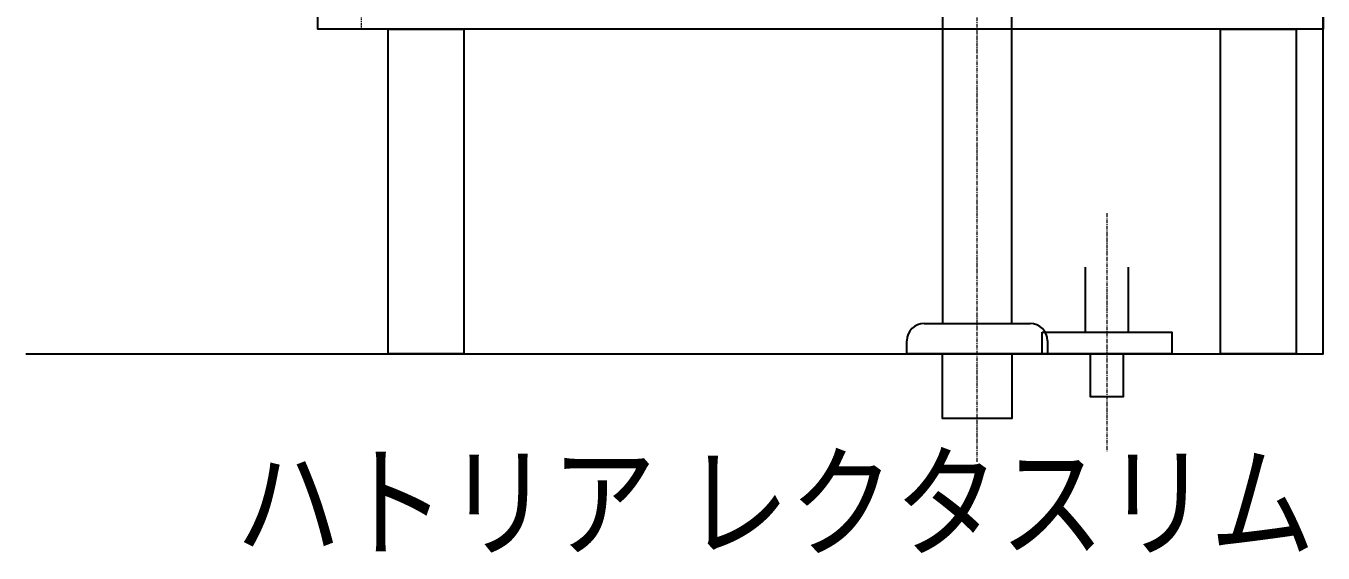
# Model space of a CAD drawing. Units: millimetres, scale not verified. Extents: x -6062 to 6062, y -3045 to 3045.
# Drawn here: x -2588 to -1988, y -532 to -288 of the extents above; entities that cross this region are included whole.
import ezdxf
from ezdxf.enums import TextEntityAlignment as Align

# ---------------------------------------------------------------- set-up
doc = ezdxf.new("R2010")
doc.units = ezdxf.units.MM
doc.header["$LTSCALE"] = 20
doc.linetypes.add('USER1', pattern=[2.91, 1.76, -0.4, 0.35, -0.4])
doc.linetypes.add('USER2', pattern=[1.11, 0.71, -0.4])
for name, color, linetype, lineweight in [('0-0_1図面枠', 7, 'Continuous', 20), ('0-1_5ボウル・キャビネット', 7, 'Continuous', 15), ('0-5_4給排水', 7, 'Continuous', 30)]:
    doc.layers.add(name, color=color, linetype=linetype, lineweight=lineweight)
doc.styles.add('ＭＳ Ｐゴシック', font='')
doc.styles.get('ＭＳ Ｐゴシック').set_extended_font_data('MS PGothic')

# ---------------------------------------------------------------- blocks, each defined once
blk = doc.blocks.new('グループ-18')
at = {"layer": '0-5_4給排水', "linetype": 'USER1', "lineweight": 15}
blk.add_line((-7200, -9800), (-7200, 2180), dxfattribs=at)
at = {"layer": '0-5_4給排水'}
blk.add_line((-7850, -8706.7), (-7850, -8680), dxfattribs=at)
for points in [[(-7520, 1100), (-7520, -8520), (-6880, -8520), (-6880, 1100)], [(-7690, -8520), (-7687.5, -8520), (-6712.5, -8520), (-6710, -8520)], [(-6550, -8680), (-6550, -8706.7), (-6550, -8800), (-7850, -8800), (-7850, -8706.7)]]:
    blk.add_lwpolyline(points, dxfattribs=at)
blk.add_lwpolyline([(-7520, -8800), (-6880, -8800), (-6880, -9400), (-7520, -9400)], close=True, dxfattribs=at)
for centre, start, end in [((-7690, -8680), 90, 180), ((-6710, -8680), 0, 90)]:
    blk.add_arc(centre, 160, start, end, dxfattribs=at)
blk = doc.blocks.new('グループ-20')
at = {"layer": '0-5_4給排水', "linetype": 'USER1', "lineweight": 15}
blk.add_line((-6000, -7500), (-6000, -9700), dxfattribs=at)
at = {"layer": '0-5_4給排水'}
blk.add_lwpolyline([(-6200, -8000), (-6200, -8600), (-5800, -8600), (-5800, -8000)], dxfattribs=at)
for points in [[(-6600, -8600), (-5400, -8600), (-5400, -8800), (-6600, -8800)], [(-6150, -8800), (-5850, -8800), (-5850, -9200), (-6150, -9200)]]:
    blk.add_lwpolyline(points, close=True, dxfattribs=at)
blk = doc.blocks.new('グループ-40')
at = {"layer": '0-1_5ボウル・キャビネット', "lineweight": 30}
for points in [[(-13300, 4000), (-4000, 4000), (-4000, -5800), (-13300, -5800)], [(-12650, -5800), (-11950, -5800), (-11950, -8800), (-12650, -8800)], [(-4950, -5800), (-4250, -5800), (-4250, -8800), (-4950, -8800)]]:
    blk.add_lwpolyline(points, close=True, dxfattribs=at)
at = {"layer": '0-1_5ボウル・キャビネット', "linetype": 'USER2'}
blk.add_lwpolyline([(-4000, -5500), (-12900, -5500), (-12900, -5800)], dxfattribs=at)
blk = doc.blocks.new('グループ-41')
at = {"layer": '0-1_5ボウル・キャビネット', "lineweight": 30}
blk.add_lwpolyline([(-16000, -8800), (-4000, -8800), (-4000, 11200)], dxfattribs=at)
at = {"layer": '0-1_5ボウル・キャビネット'}
blk.add_blockref('グループ-40', (0, 0), dxfattribs=at)

msp = doc.modelspace()

# ---------------------------------------------------------------- block references
at = {"layer": '0-1_5ボウル・キャビネット', "xscale": 0.05, "yscale": 0.05}
msp.add_blockref('グループ-41', (-1787.5, 0), dxfattribs=at)
at = {"layer": '0-5_4給排水', "xscale": 0.05, "yscale": 0.05}
for name in ['グループ-18', 'グループ-20']:
    msp.add_blockref(name, (-1787.5, 0), dxfattribs=at)

# ---------------------------------------------------------------- texts
at = {"layer": '0-0_1図面枠', "style": 'ＭＳ Ｐゴシック', "width": 0.85}
msp.add_text('ハトリア レクタスリム', height=41.93, dxfattribs=at).set_placement((-2490.36, -542.19), align=Align.BOTTOM_LEFT)

doc.saveas('drawing.dxf')
